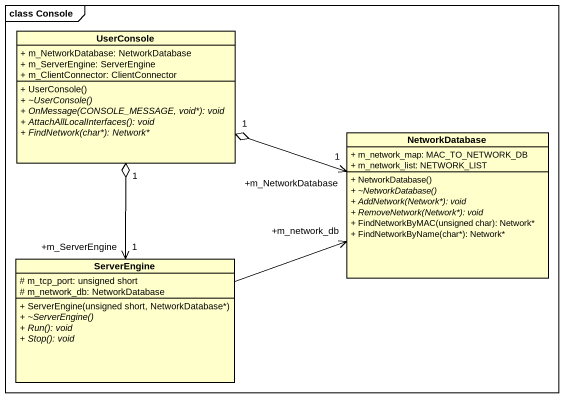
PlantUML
@startuml
mainframe class Console
hide circle
hide empty members
skinparam classAttributeIconSize 0
class UserConsole {
  + m_NetworkDatabase: NetworkDatabase
  + m_ServerEngine: ServerEngine
  + m_ClientConnector: ClientConnector
  + UserConsole()
  {abstract} + ~UserConsole()
  {abstract} + OnMessage(CONSOLE_MESSAGE, void*): void
  {abstract} + AttachAllLocalInterfaces(): void
  {abstract} + FindNetwork(char*): Network*
}
class NetworkDatabase {
  + m_network_map: MAC_TO_NETWORK_DB
  + m_network_list: NETWORK_LIST
  + NetworkDatabase()
  {abstract} + ~NetworkDatabase()
  {abstract} + AddNetwork(Network*): void
  {abstract} + RemoveNetwork(Network*): void
  + FindNetworkByMAC(unsigned char): Network*
  + FindNetworkByName(char*): Network*
}
class ServerEngine {
  # m_tcp_port: unsigned short
  # m_network_db: NetworkDatabase
  + ServerEngine(unsigned short, NetworkDatabase*)
  {abstract} + ~ServerEngine()
  {abstract} + Run(): void
  {abstract} + Stop(): void
}
UserConsole -right-> "+m_NetworkDatabase" NetworkDatabase
UserConsole --> "+m_ServerEngine" ServerEngine
NetworkDatabase "1" -left-o "1" UserConsole
ServerEngine "1" -up-o "1" UserConsole
ServerEngine -right-> "+m_network_db" NetworkDatabase
@enduml
